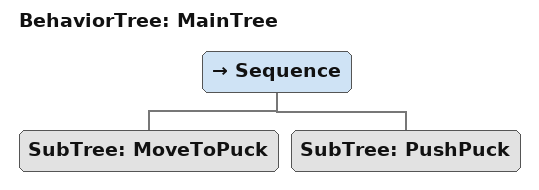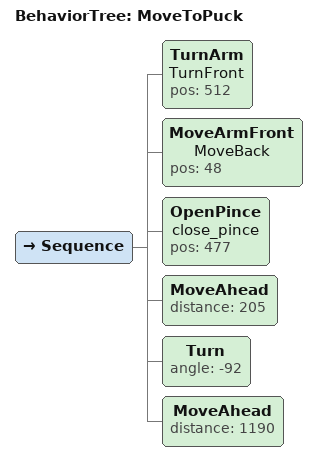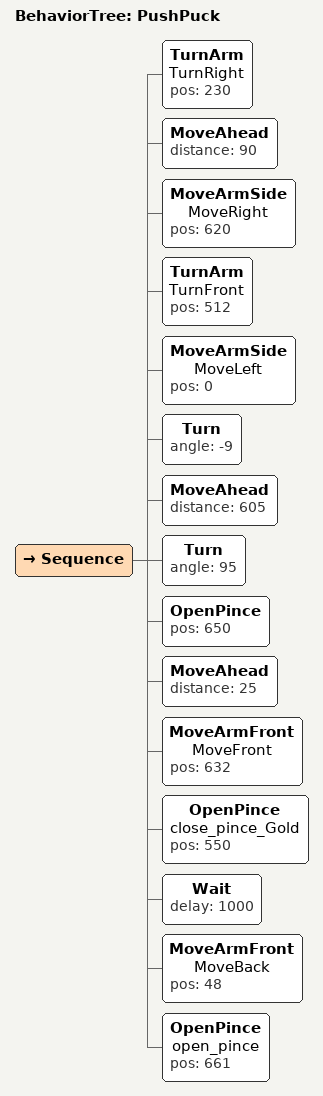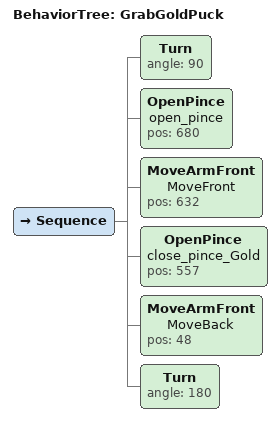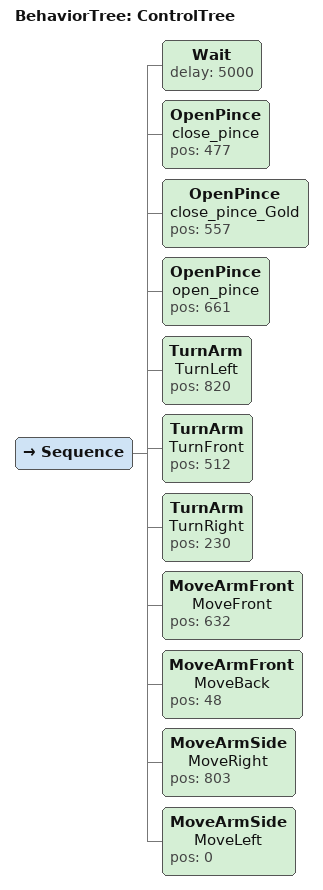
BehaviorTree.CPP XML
<root main_tree_to_execute="MainTree">

    <BehaviorTree ID="MainTree">
        <Sequence>

            <SubTree ID="MoveToPuck"/>

            <SubTree ID="PushPuck"/>
        </Sequence>
    </BehaviorTree>

    <BehaviorTree ID="MoveToPuck">
        <Sequence>
            <TurnArm name="TurnFront" pos="512"/>
            <MoveArmFront name="MoveBack" pos="48"/>
            <OpenPince name="close_pince" pos="477"/>

            <MoveAhead distance="205"/>
            <Turn angle="-92"/>
            <MoveAhead distance="1190"/>
        </Sequence>
    </BehaviorTree>

    <BehaviorTree ID="PushPuck">
        <Sequence>
            <TurnArm name="TurnRight" pos="230"/>
            <MoveAhead distance="90"/>
            <MoveArmSide name="MoveRight" pos="620"/>
            <TurnArm name="TurnFront" pos="512"/>
            <MoveArmSide name="MoveLeft" pos="0"/>
            <Turn angle="-9"/>

            <MoveAhead distance="605"/>
            <Turn angle="95"/>
            <OpenPince pos="650"/>
            <MoveAhead distance="25"/>
            <MoveArmFront name="MoveFront" pos="632"/>
            <OpenPince name="close_pince_Gold" pos="550"/>
            <Wait delay="1000"/>
            <MoveArmFront name="MoveBack" pos="48"/>
            <OpenPince name="open_pince" pos="661"/>

        </Sequence>
    </BehaviorTree>

    <BehaviorTree ID="GrabGoldPuck">
        <Sequence>            <Turn angle="90"/>
            <OpenPince name="open_pince" pos="680"/>
            <MoveArmFront name="MoveFront" pos="632"/>
            <OpenPince name="close_pince_Gold" pos="557"/>
            <MoveArmFront name="MoveBack" pos="48"/>
            <Turn angle="180"/>
        </Sequence>
    </BehaviorTree>

    <BehaviorTree ID="ControlTree">
        <Sequence>
            <Wait delay="5000"/>
            <OpenPince name="close_pince" pos="477"/>
            <OpenPince name="close_pince_Gold" pos="557"/>
            <OpenPince name="open_pince" pos="661"/>
            <TurnArm name="TurnLeft" pos="820"/>
            <TurnArm name="TurnFront" pos="512"/>
            <TurnArm name="TurnRight" pos="230"/>
            <MoveArmFront name="MoveFront" pos="632"/>
            <MoveArmFront name="MoveBack" pos="48"/>
            <MoveArmSide name="MoveRight" pos="803"/>
            <MoveArmSide name="MoveLeft" pos="0"/>
        </Sequence>
    </BehaviorTree>

</root>
